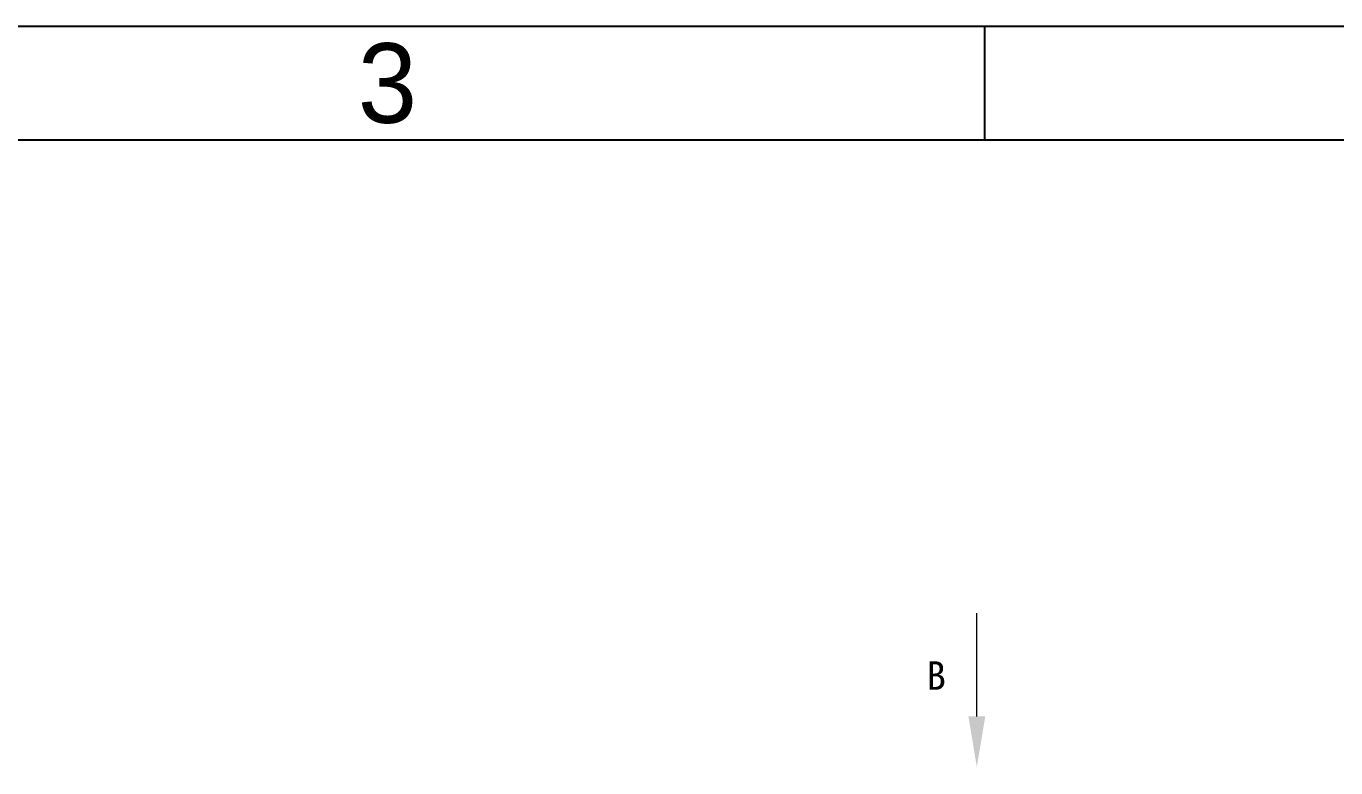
# Model space of a CAD drawing. Header units: millimetres. Extents: x 4061 to 8240, y 107 to 1541.
# Drawn here: x 6778.3 to 7054.7, y 1384.3 to 1540.9 of the extents above; entities that cross this region are included whole.
import ezdxf
from ezdxf.enums import TextEntityAlignment as Align

# ---------------------------------------------------------------- set-up
doc = ezdxf.new("R2010")
doc.units = ezdxf.units.MM
doc.layers.add('标注层', color=7, linetype='Continuous', lineweight=0)
doc.styles.get("Standard").update_dxf_attribs({"font": 'simsun.ttc'})
doc.styles.add('思源黑', font='SourceHanSansCN-Normal.ttf')

msp = doc.modelspace()

# ---------------------------------------------------------------- linework, layer by layer
at = {"color": 2}
msp.add_line((6980.499, 1540.881), (6980.499, 1516.881), dxfattribs=at)
for points in [[(6224.499, 115.281), (6224.499, 1540.881), (8240.499, 1540.881), (8240.499, 115.281)], [(6344.499, 139.281), (6344.499, 1516.881), (8216.499, 1516.881), (8216.499, 139.281)]]:
    msp.add_lwpolyline(points, close=True, dxfattribs=at)
at = {"layer": '标注层'}
msp.add_line((6978.902, 1395.176), (6978.902, 1416.961), dxfattribs=at)
msp.add_solid([(6977.116, 1395.176), (6980.687, 1395.176), (6978.902, 1384.462)], dxfattribs=at)

# ---------------------------------------------------------------- texts
at = {"color": 2, "style": '思源黑'}
msp.add_text('3', height=16.8, dxfattribs=at).set_placement((6854.499, 1528.881), align=Align.MIDDLE_CENTER)
at = {"layer": '标注层', "insert": (6968.285, 1406.779), "char_height": 6, "attachment_point": 1}
msp.add_mtext_dynamic_manual_height_columns('B', width=12.98752, gutter_width=30, heights=[0], dxfattribs=at)

doc.saveas('drawing.dxf')
